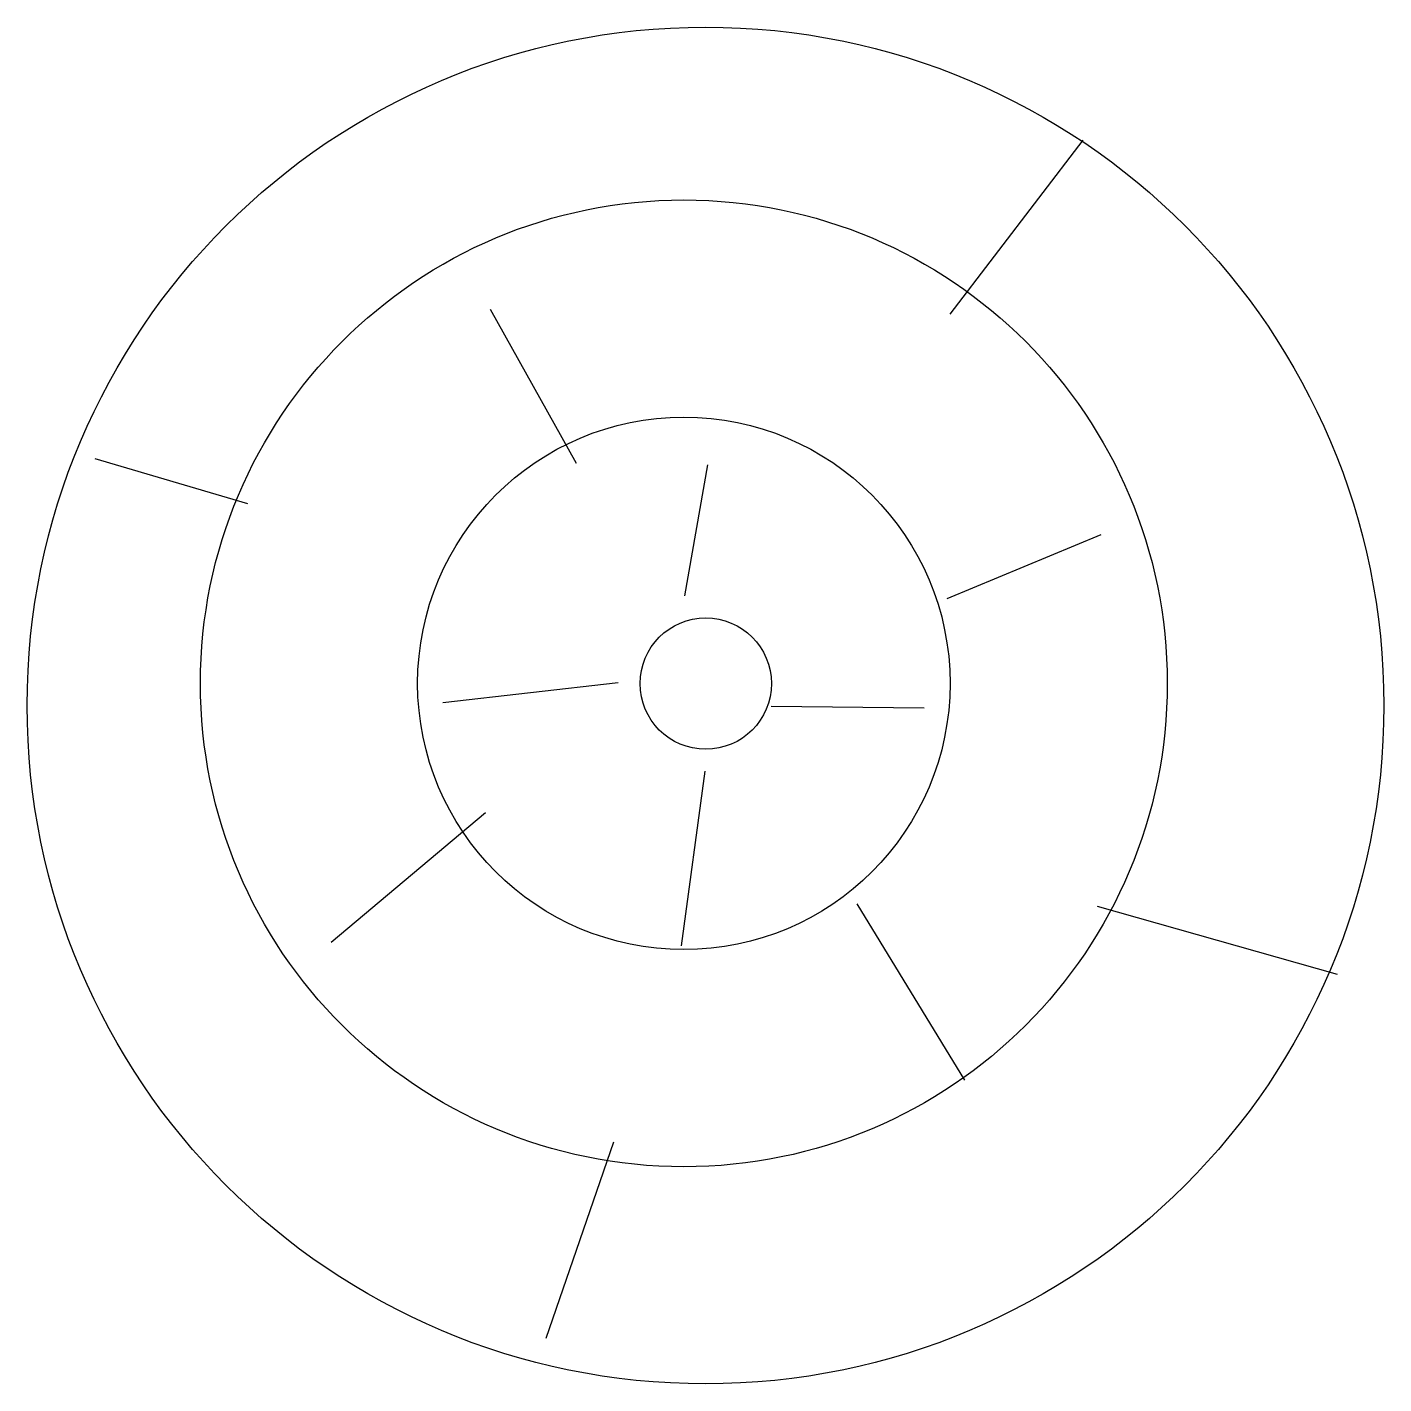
# Model space of a CAD drawing. Extents: x 28.36 to 34.56, y 43.09 to 49.29.
import ezdxf

# ---------------------------------------------------------------- set-up
doc = ezdxf.new("R2010")
doc.units = 0
doc.layers.add('49', color=1, linetype='CONTINUOUS')

msp = doc.modelspace()

# ---------------------------------------------------------------- linework, layer by layer
at = {"layer": '49', "color": 0}
for p, q in [((32.5797, 47.9742), (33.1877, 48.7681)), ((30.8729, 47.2913), (30.48, 47.9952)), ((29.3711, 47.1063), (28.6731, 47.3133)), ((31.3669, 46.6863), (31.4729, 47.2853)), ((32.5667, 46.6743), (33.2697, 46.9673)), ((31.0629, 46.2894), (30.262, 46.1974)), ((31.7618, 46.1824), (32.4618, 46.1754)), ((31.4589, 45.8854), (31.3509, 45.0865)), ((30.457, 45.6954), (29.751, 45.1025)), ((32.1528, 45.2785), (32.6447, 44.4736)), ((34.3496, 44.9565), (33.2527, 45.2675)), ((31.0419, 44.1896), (30.7329, 43.2927))]:
    msp.add_line(p, q, dxfattribs=at)
for centre, radius in [((31.4619, 46.1854), 3.0998), ((31.3629, 46.2864), 2.209), ((31.3629, 46.2864), 1.2165), ((31.4629, 46.2854), 0.3)]:
    msp.add_circle(centre, radius, dxfattribs=at)

doc.saveas('drawing.dxf')
